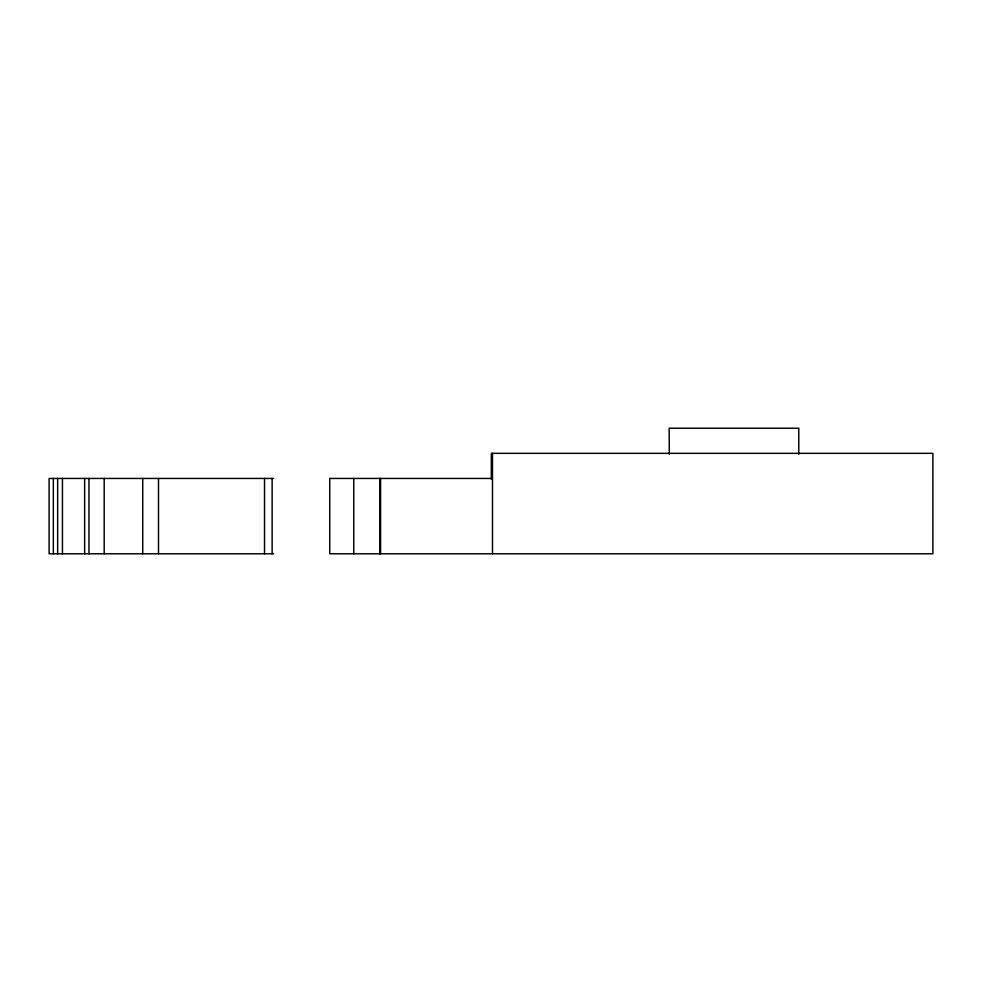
<?xml version="1.0" encoding="UTF-8"?>
<svg xmlns="http://www.w3.org/2000/svg" width="982" height="982" viewBox="0 0 982 982"><rect width="100%" height="100%" fill="white"/><g stroke="black" fill="none" stroke-linecap="round" stroke-linejoin="round"><path stroke-width="1.47" d="M273.622 478.443L49.1 478.443L49.1 553.787L273.622 553.787M492.485 478.443L329.731 478.443L329.731 553.787L932.9 553.787L932.9 453.328L491.319 453.328L491.319 479.204M798.783 454.249L798.783 428.213L669.147 428.213L669.294 454.249M492.485 453.328L492.485 553.787M380.586 478.443L380.586 553.787M379.874 478.443L379.874 553.787M353.741 478.443L353.741 553.787M272.124 478.443L272.124 553.787M264.514 478.443L264.514 553.787M158.495 478.443L158.495 553.787M142.721 478.443L142.721 553.787M104.19 478.443L104.19 553.787M88.969 478.443L88.969 553.787M84.648 478.443L84.648 553.787M62.443 478.443L62.443 553.787M57.656 478.443L57.656 553.787M53.335 478.443L53.335 553.787"/></g></svg>
